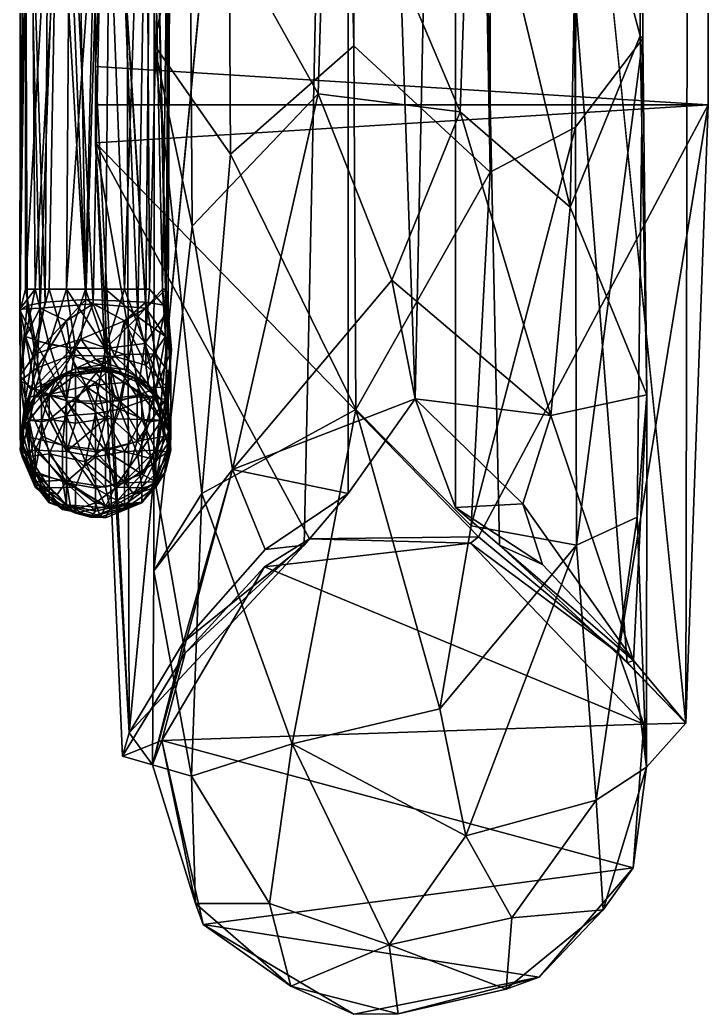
# Model space of a CAD drawing. Extents: x -4.9 to 17.7, y -1.2 to 10.8.
# Drawn here: x -2.2474 to -2.2025, y -1.2081 to -1.1432 of the extents above; entities that cross this region are included whole.
import ezdxf

# ---------------------------------------------------------------- set-up
doc = ezdxf.new("R2010")
doc.units = 0
doc.layers.add('ATK_Panel', color=7, linetype='Continuous')

# ---------------------------------------------------------------- blocks, each defined once
blk = doc.blocks.new('ATK_Braket')
for points in [[(-0.05877, -0.022467, 0.054195), (0.896201, -0.022467, 0.054195), (-0.05877, 0.017533, 0.054195)], [(-0.05877, 0.017533, 0.054195), (0.896201, -0.022467, 0.054195), (0.898701, 0.017533, 0.054195)], [(-0.02627, 0.017533, 0.047185), (-0.05877, 0.017533, 0.054195), (0.898701, 0.017533, 0.054195)], [(-0.02627, 0.017533, 0.047185), (0.898701, 0.017533, 0.054195), (0.13123, 0.017533, 0.014195)], [(0.79123, 0.001033, 0.014195), (0.13123, 0.017533, 0.014195), (0.939071, 0.01608, 0.014195)], [(0.13123, 0.017533, 0.014195), (0.898701, 0.017533, 0.054195), (0.939071, 0.01608, 0.014195)], [(0.898701, -0.022467, 0.204195), (0.898701, 0.017533, 0.054195), (0.896201, -0.022467, 0.054195)], [(0.934501, 0.011685, 0.054195), (0.939071, 0.01608, 0.054195), (0.898701, 0.017533, 0.054195)], [(0.934501, 0.011685, 0.054195), (0.898701, 0.017533, 0.054195), (0.92692, 0.002533, 0.054195)], [(0.92692, 0.002533, 0.054195), (0.898701, 0.017533, 0.054195), (0.901201, -0.022467, 0.054195)], [(0.898701, 0.017533, 0.204195), (0.898701, 0.017533, 0.054195), (0.898701, -0.022467, 0.204195)], [(0.898701, 0.017533, 0.054195), (0.898701, 0.017533, 0.204195), (0.901201, -0.022467, 0.054195)], [(0.901201, -0.022467, 0.054195), (0.898701, 0.017533, 0.204195), (0.898701, -0.022467, 0.204195)], [(0.939071, 0.01608, 0.014195), (0.898701, 0.017533, 0.054195), (0.939071, 0.01608, 0.054195)], [(0.939071, 0.01608, 0.014195), (0.935134, 0.012257, 0.014195), (0.79123, 0.001033, 0.014195)], [(0.93914, 0.01334, 1.45877), (0.939071, 0.01608, 0.054195), (0.934501, 0.011685, 0.054195)], [(0.934995, 0.012659, -0.077477), (0.935134, 0.012257, 0.014195), (0.939071, 0.01608, 0.014195)], [(0.934995, 0.012659, -0.077477), (0.939071, 0.01608, 0.014195), (0.941948, 0.013511, -0.090435)], [(0.93914, 0.01334, 1.45877), (0.941948, 0.013511, -0.090435), (0.939071, 0.01608, 0.054195)], [(0.941948, 0.013511, -0.090435), (0.939071, 0.01608, 0.014195), (0.939071, 0.01608, 0.054195)], [(0.3722, 0.013199, -0.700083), (0.894205, 0.013101, -0.179791), (0.894384, 0.013262, -0.19371)], [(0.3722, 0.013199, -0.700083), (0.894384, 0.013262, -0.19371), (0.390321, 0.013059, -0.698361)], [(0.3722, 0.013199, -0.700083), (0.879061, 0.009052, -0.187973), (0.894205, 0.013101, -0.179791)], [(0.390321, 0.013059, -0.698361), (0.894384, 0.013262, -0.19371), (0.398676, 0.009856, -0.699182)], [(0.398676, 0.009856, -0.699182), (0.894384, 0.013262, -0.19371), (0.900176, 0.008867, -0.199142)], [(0.879061, 0.009052, -0.187973), (0.905394, 0.008519, -0.151093), (0.894205, 0.013101, -0.179791)], [(0.894205, 0.013101, -0.179791), (0.917654, 0.013524, -0.145762), (0.894384, 0.013262, -0.19371)], [(0.905394, 0.008519, -0.151093), (0.917654, 0.013524, -0.145762), (0.894205, 0.013101, -0.179791)], [(0.917654, 0.013524, -0.145762), (0.925629, 0.012903, -0.150989), (0.894384, 0.013262, -0.19371)], [(0.900176, 0.008867, -0.199142), (0.894384, 0.013262, -0.19371), (0.927458, 0.008941, -0.160195)], [(0.927458, 0.008941, -0.160195), (0.894384, 0.013262, -0.19371), (0.925629, 0.012903, -0.150989)], [(0.905394, 0.008519, -0.151093), (0.918998, 0.007258, -0.119232), (0.917654, 0.013524, -0.145762)], [(0.918998, 0.007258, -0.119232), (0.934995, 0.012659, -0.077477), (0.917654, 0.013524, -0.145762)], [(0.934995, 0.012659, -0.077477), (0.941948, 0.013511, -0.090435), (0.917654, 0.013524, -0.145762)], [(0.917654, 0.013524, -0.145762), (0.941948, 0.013511, -0.090435), (0.925629, 0.012903, -0.150989)], [(0.925629, 0.012903, -0.150989), (0.941948, 0.013511, -0.090435), (0.944108, 0.010222, -0.116181)], [(0.93914, 0.01334, 1.45877), (0.934501, 0.011685, 0.054195), (0.927325, 0.002015, 1.45877)], [(0.92888, -0.011431, 1.45877), (0.93914, 0.01334, 1.45877), (0.927325, 0.002015, 1.45877)], [(0.940208, -0.018133, 1.45877), (0.93914, 0.01334, 1.45877), (0.92888, -0.011431, 1.45877)], [(0.948531, 0.012647, 1.45877), (0.941948, 0.013511, -0.090435), (0.93914, 0.01334, 1.45877)], [(0.940208, -0.018133, 1.45877), (0.948531, 0.012647, 1.45877), (0.93914, 0.01334, 1.45877)], [(0.941948, 0.013511, -0.090435), (0.951277, 0.010687, -0.070034), (0.944108, 0.010222, -0.116181)], [(0.948531, 0.012647, 1.45877), (0.951277, 0.010687, -0.070034), (0.941948, 0.013511, -0.090435)], [(0.924751, 0.005425, -0.090732), (0.934995, 0.012659, -0.077477), (0.918998, 0.007258, -0.119232)], [(0.924751, 0.005425, -0.090732), (0.928722, 0.006715, -0.058387), (0.934995, 0.012659, -0.077477)], [(0.925629, 0.012903, -0.150989), (0.944108, 0.010222, -0.116181), (0.927458, 0.008941, -0.160195)], [(0.928722, 0.006715, -0.058387), (0.927465, 0.003916, 0.014195), (0.934995, 0.012659, -0.077477)], [(0.934995, 0.012659, -0.077477), (0.927465, 0.003916, 0.014195), (0.935134, 0.012257, 0.014195)], [(0.952229, -0.015445, 1.45877), (0.948531, 0.012647, 1.45877), (0.940208, -0.018133, 1.45877)], [(0.955661, 0.006497, 1.45877), (0.951277, 0.010687, -0.070034), (0.948531, 0.012647, 1.45877)], [(0.952229, -0.015445, 1.45877), (0.955661, 0.006497, 1.45877), (0.948531, 0.012647, 1.45877)], [(0.79123, 0.001033, 0.014195), (0.935134, 0.012257, 0.014195), (0.927465, 0.003916, 0.014195)], [(0.927325, 0.002015, 1.45877), (0.934501, 0.011685, 0.054195), (0.92692, 0.002533, 0.054195)], [(0.944108, 0.010222, -0.116181), (0.951277, 0.010687, -0.070034), (0.951788, 0.004721, -0.105313)], [(0.951277, 0.010687, -0.070034), (0.956452, 0.004354, -0.070128), (0.951788, 0.004721, -0.105313)], [(0.955661, 0.006497, 1.45877), (0.956452, 0.004354, -0.070128), (0.951277, 0.010687, -0.070034)], [(0.398676, 0.009856, -0.699182), (0.900176, 0.008867, -0.199142), (0.401502, 0.003793, -0.702416)], [(0.927458, 0.008941, -0.160195), (0.944108, 0.010222, -0.116181), (0.946431, 0.001717, -0.127702)], [(0.944108, 0.010222, -0.116181), (0.951788, 0.004721, -0.105313), (0.946431, 0.001717, -0.127702)], [(0.401502, 0.003793, -0.702416), (0.900176, 0.008867, -0.199142), (0.903102, 0.003302, -0.201054)], [(0.878519, 0.002065, -0.182038), (0.905394, 0.008519, -0.151093), (0.879061, 0.009052, -0.187973)], [(0.878519, 0.002065, -0.182038), (0.899159, 0.00134, -0.154151), (0.905394, 0.008519, -0.151093)], [(0.899159, 0.00134, -0.154151), (0.918998, 0.007258, -0.119232), (0.905394, 0.008519, -0.151093)], [(0.926206, 0.00206, -0.170998), (0.900176, 0.008867, -0.199142), (0.927458, 0.008941, -0.160195)], [(0.903102, 0.003302, -0.201054), (0.900176, 0.008867, -0.199142), (0.926206, 0.00206, -0.170998)], [(0.938151, 0.000016, -0.149511), (0.926206, 0.00206, -0.170998), (0.927458, 0.008941, -0.160195)], [(0.927458, 0.008941, -0.160195), (0.946431, 0.001717, -0.127702), (0.938151, 0.000016, -0.149511)], [(0.910154, -0.003122, -0.132551), (0.918998, 0.007258, -0.119232), (0.899159, 0.00134, -0.154151)], [(0.91791, -0.001592, -0.112485), (0.918998, 0.007258, -0.119232), (0.910154, -0.003122, -0.132551)], [(0.91791, -0.001592, -0.112485), (0.924751, 0.005425, -0.090732), (0.918998, 0.007258, -0.119232)], [(0.925007, 0.001033, -0.072066), (0.928722, 0.006715, -0.058387), (0.924751, 0.005425, -0.090732)], [(0.925007, 0.001033, -0.072066), (0.927465, 0.003916, 0.014195), (0.928722, 0.006715, -0.058387)], [(0.958077, -0.005597, 1.45877), (0.955661, 0.006497, 1.45877), (0.952229, -0.015445, 1.45877)], [(0.958077, -0.005597, 1.45877), (0.958064, -0.002702, -0.070106), (0.955661, 0.006497, 1.45877)], [(0.955661, 0.006497, 1.45877), (0.958064, -0.002702, -0.070106), (0.956452, 0.004354, -0.070128)], [(0.925007, 0.001033, -0.072066), (0.924751, 0.005425, -0.090732), (0.91791, -0.001592, -0.112485)], [(0.951788, 0.004721, -0.105313), (0.953549, -0.003288, -0.104943), (0.946431, 0.001717, -0.127702)], [(0.951788, 0.004721, -0.105313), (0.956452, 0.004354, -0.070128), (0.953549, -0.003288, -0.104943)], [(0.927465, 0.003916, 0.014195), (0.925007, 0.001033, -0.072066), (0.79123, 0.001033, 0.014195)], [(0.956452, 0.004354, -0.070128), (0.958064, -0.002702, -0.070106), (0.953549, -0.003288, -0.104943)], [(0.401502, 0.003793, -0.702416), (0.903102, 0.003302, -0.201054), (0.410985, -0.005597, -0.694869)], [(0.410985, -0.005597, -0.694869), (0.903102, 0.003302, -0.201054), (0.894869, -0.005597, -0.210985)], [(0.903102, 0.003302, -0.201054), (0.918592, -0.005464, -0.182547), (0.894869, -0.005597, -0.210985)], [(0.918592, -0.005464, -0.182547), (0.903102, 0.003302, -0.201054), (0.926206, 0.00206, -0.170998)], [(0.899159, 0.00134, -0.154151), (0.878519, 0.002065, -0.182038), (0.878663, -0.007347, -0.182482)], [(0.92692, 0.002533, 0.054195), (0.901201, -0.022467, 0.054195), (0.92705, -0.008492, 0.054195)], [(0.918592, -0.005464, -0.182547), (0.926206, 0.00206, -0.170998), (0.938151, 0.000016, -0.149511)], [(0.927325, 0.002015, 1.45877), (0.92692, 0.002533, 0.054195), (0.92705, -0.008492, 0.054195)], [(0.92705, -0.008492, 0.054195), (0.92888, -0.011431, 1.45877), (0.927325, 0.002015, 1.45877)], [(0.897983, -0.007926, -0.157367), (0.899159, 0.00134, -0.154151), (0.878663, -0.007347, -0.182482)], [(0.897983, -0.007926, -0.157367), (0.910154, -0.003122, -0.132551), (0.899159, 0.00134, -0.154151)], [(0.938151, 0.000016, -0.149511), (0.946431, 0.001717, -0.127702), (0.940436, -0.009629, -0.1401)], [(0.946431, 0.001717, -0.127702), (0.953549, -0.003288, -0.104943), (0.940436, -0.009629, -0.1401)], [(0.79123, 0.001033, 0.014195), (0.91791, -0.001592, -0.112485), (0.79123, -0.005967, 0.014195)], [(0.925007, 0.001033, -0.072066), (0.91791, -0.001592, -0.112485), (0.79123, 0.001033, 0.014195)], [(0.940436, -0.009629, -0.1401), (0.918592, -0.005464, -0.182547), (0.938151, 0.000016, -0.149511)], [(0.91791, -0.001592, -0.112485), (0.924096, -0.005967, -0.08117), (0.79123, -0.005967, 0.014195)], [(0.91791, -0.001592, -0.112485), (0.910154, -0.003122, -0.132551), (0.922529, -0.01351, -0.111688)], [(0.922529, -0.01351, -0.111688), (0.924096, -0.005967, -0.08117), (0.91791, -0.001592, -0.112485)], [(0.897983, -0.007926, -0.157367), (0.922529, -0.01351, -0.111688), (0.910154, -0.003122, -0.132551)], [(0.958064, -0.002702, -0.070106), (0.95626, -0.00972, -0.070282), (0.953549, -0.003288, -0.104943)], [(0.958064, -0.002702, -0.070106), (0.958077, -0.005597, 1.45877), (0.95626, -0.00972, -0.070282)], [(0.953549, -0.003288, -0.104943), (0.950847, -0.011105, -0.105817), (0.940436, -0.009629, -0.1401)], [(0.953549, -0.003288, -0.104943), (0.95626, -0.00972, -0.070282), (0.950847, -0.011105, -0.105817)], [(0.410985, -0.005597, -0.694869), (0.894869, -0.005597, -0.210985), (0.401189, -0.016513, -0.693316)], [(0.401189, -0.016513, -0.693316), (0.894869, -0.005597, -0.210985), (0.90194, -0.013641, -0.196937)], [(0.894869, -0.005597, -0.210985), (0.918592, -0.005464, -0.182547), (0.90194, -0.013641, -0.196937)], [(0.924094, -0.015515, -0.162176), (0.90194, -0.013641, -0.196937), (0.918592, -0.005464, -0.182547)], [(0.924094, -0.015515, -0.162176), (0.918592, -0.005464, -0.182547), (0.940436, -0.009629, -0.1401)], [(0.95626, -0.00972, -0.070282), (0.958077, -0.005597, 1.45877), (0.952229, -0.015445, 1.45877)], [(0.79123, -0.005967, 0.014195), (0.939706, -0.020265, 0.014195), (0.13123, -0.022467, 0.014195)], [(0.924096, -0.005967, -0.08117), (0.927465, -0.008849, 0.014195), (0.79123, -0.005967, 0.014195)], [(0.79123, -0.005967, 0.014195), (0.927465, -0.008849, 0.014195), (0.939706, -0.020265, 0.014195)], [(0.922529, -0.01351, -0.111688), (0.927744, -0.011395, -0.070379), (0.924096, -0.005967, -0.08117)], [(0.927744, -0.011395, -0.070379), (0.927465, -0.008849, 0.014195), (0.924096, -0.005967, -0.08117)], [(0.878663, -0.007347, -0.182482), (0.883006, -0.016298, -0.188046), (0.897983, -0.007926, -0.157367)], [(0.897983, -0.007926, -0.157367), (0.883006, -0.016298, -0.188046), (0.906635, -0.016146, -0.156067)], [(0.906635, -0.016146, -0.156067), (0.922529, -0.01351, -0.111688), (0.897983, -0.007926, -0.157367)], [(0.92705, -0.008492, 0.054195), (0.901201, -0.022467, 0.054195), (0.934501, -0.016618, 0.054195)], [(0.934501, -0.016618, 0.054195), (0.92888, -0.011431, 1.45877), (0.92705, -0.008492, 0.054195)], [(0.933795, -0.016721, -0.067399), (0.939706, -0.020265, 0.014195), (0.927465, -0.008849, 0.014195)], [(0.933795, -0.016721, -0.067399), (0.927465, -0.008849, 0.014195), (0.927744, -0.011395, -0.070379)], [(0.940436, -0.009629, -0.1401), (0.94255, -0.016202, -0.11629), (0.924094, -0.015515, -0.162176)], [(0.940436, -0.009629, -0.1401), (0.950847, -0.011105, -0.105817), (0.94255, -0.016202, -0.11629)], [(0.95626, -0.00972, -0.070282), (0.950849, -0.015947, -0.070197), (0.950847, -0.011105, -0.105817)], [(0.95626, -0.00972, -0.070282), (0.952229, -0.015445, 1.45877), (0.950849, -0.015947, -0.070197)], [(0.922529, -0.01351, -0.111688), (0.933795, -0.016721, -0.067399), (0.927744, -0.011395, -0.070379)], [(0.934501, -0.016618, 0.054195), (0.940208, -0.018133, 1.45877), (0.92888, -0.011431, 1.45877)], [(0.950847, -0.011105, -0.105817), (0.950849, -0.015947, -0.070197), (0.94255, -0.016202, -0.11629)], [(0.906635, -0.016146, -0.156067), (0.929138, -0.018651, -0.128953), (0.922529, -0.01351, -0.111688)], [(0.929138, -0.018651, -0.128953), (0.941805, -0.018749, -0.072302), (0.922529, -0.01351, -0.111688)], [(0.941805, -0.018749, -0.072302), (0.933795, -0.016721, -0.067399), (0.922529, -0.01351, -0.111688)], [(0.401189, -0.016513, -0.693316), (0.90194, -0.013641, -0.196937), (0.894786, -0.018644, -0.190585)], [(0.894786, -0.018644, -0.190585), (0.90194, -0.013641, -0.196937), (0.924094, -0.015515, -0.162176)], [(0.894786, -0.018644, -0.190585), (0.924094, -0.015515, -0.162176), (0.929138, -0.018651, -0.128953)], [(0.924094, -0.015515, -0.162176), (0.94255, -0.016202, -0.11629), (0.929138, -0.018651, -0.128953)], [(0.950849, -0.015947, -0.070197), (0.952229, -0.015445, 1.45877), (0.940208, -0.018133, 1.45877)], [(0.894786, -0.018644, -0.190585), (0.906635, -0.016146, -0.156067), (0.883006, -0.016298, -0.188046)], [(0.906635, -0.016146, -0.156067), (0.894786, -0.018644, -0.190585), (0.929138, -0.018651, -0.128953)], [(0.94255, -0.016202, -0.11629), (0.941805, -0.018749, -0.072302), (0.929138, -0.018651, -0.128953)], [(0.950849, -0.015947, -0.070197), (0.940208, -0.018133, 1.45877), (0.941805, -0.018749, -0.072302)], [(0.950849, -0.015947, -0.070197), (0.941805, -0.018749, -0.072302), (0.94255, -0.016202, -0.11629)], [(0.401189, -0.016513, -0.693316), (0.894786, -0.018644, -0.190585), (0.38164, -0.018686, -0.701506)], [(0.387282, -0.01758, -0.686504), (0.894786, -0.018644, -0.190585), (0.883006, -0.016298, -0.188046)], [(0.934501, -0.016618, 0.054195), (0.901201, -0.022467, 0.054195), (0.94123, -0.0207, 0.054195)], [(0.941805, -0.018749, -0.072302), (0.939706, -0.020265, 0.014195), (0.933795, -0.016721, -0.067399)], [(0.94123, -0.0207, 0.054195), (0.940208, -0.018133, 1.45877), (0.934501, -0.016618, 0.054195)], [(0.910754, -0.018086, 0.551351), (0.913833, -0.017887, 0.550687), (0.91471, -0.017509, 0.548635)], [(0.910754, -0.018086, 0.551351), (0.91471, -0.017509, 0.548635), (0.910754, -0.017844, 0.547622)], [(0.910754, -0.017844, 0.547622), (0.91471, -0.017509, 0.548635), (0.913829, -0.017887, 0.546617)], [(0.91471, -0.017509, 0.548635), (0.917141, -0.017782, 0.544841), (0.913829, -0.017887, 0.546617)], [(0.917263, -0.018534, 0.550469), (0.91471, -0.017509, 0.548635), (0.913833, -0.017887, 0.550687)], [(0.920373, -0.018012, 0.546526), (0.917141, -0.017782, 0.544841), (0.91471, -0.017509, 0.548635)], [(0.917263, -0.018534, 0.550469), (0.920373, -0.018012, 0.546526), (0.91471, -0.017509, 0.548635)], [(0.38164, -0.018686, -0.701506), (0.894786, -0.018644, -0.190585), (0.387282, -0.01758, -0.686504)], [(0.910754, -0.018086, 0.551351), (0.869544, -0.017573, 0.54984), (0.868786, -0.018992, 0.553136)], [(0.910754, -0.018086, 0.551351), (0.868786, -0.018992, 0.553136), (0.912557, -0.019708, 0.553089)], [(0.911803, -0.017866, 1.252322), (0.870754, -0.018793, 1.250979), (0.869377, -0.017552, 1.253729)], [(0.911803, -0.017866, 1.252322), (0.869377, -0.017552, 1.253729), (0.912132, -0.017719, 1.255286)], [(0.912132, -0.017719, 1.255286), (0.869377, -0.017552, 1.253729), (0.869706, -0.017887, 1.25623)], [(0.910754, -0.017844, 0.547622), (0.870754, -0.018793, 0.545979), (0.869544, -0.017573, 0.54984)], [(0.910754, -0.017844, 0.547622), (0.869544, -0.017573, 0.54984), (0.910754, -0.018086, 0.551351)], [(0.912132, -0.017719, 1.255286), (0.869706, -0.017887, 1.25623), (0.910754, -0.018931, 1.257731)], [(0.910754, -0.018931, 1.257731), (0.869706, -0.017887, 1.25623), (0.869918, -0.01919, 1.258039)], [(0.911981, -0.01919, 0.545189), (0.870754, -0.018793, 0.545979), (0.910754, -0.017844, 0.547622)], [(0.911591, -0.01919, 1.250351), (0.870754, -0.018793, 1.250979), (0.911803, -0.017866, 1.252322)], [(0.910754, -0.018931, 1.257731), (0.914293, -0.01925, 1.257403), (0.912132, -0.017719, 1.255286)], [(0.910754, -0.017844, 0.547622), (0.913829, -0.017887, 0.546617), (0.911981, -0.01919, 0.545189)], [(0.910754, -0.018086, 0.551351), (0.912557, -0.019708, 0.553089), (0.913833, -0.017887, 0.550687)], [(0.914968, -0.018534, 1.249687), (0.911591, -0.01919, 1.250351), (0.911803, -0.017866, 1.252322)], [(0.916399, -0.017552, 1.251552), (0.914968, -0.018534, 1.249687), (0.911803, -0.017866, 1.252322)], [(0.912132, -0.017719, 1.255286), (0.916399, -0.017552, 1.251552), (0.911803, -0.017866, 1.252322)], [(0.913829, -0.017887, 0.546617), (0.915699, -0.01919, 0.542956), (0.911981, -0.01919, 0.545189)], [(0.917935, -0.017887, 1.253553), (0.916399, -0.017552, 1.251552), (0.912132, -0.017719, 1.255286)], [(0.914293, -0.01925, 1.257403), (0.917935, -0.017887, 1.253553), (0.912132, -0.017719, 1.255286)], [(0.912557, -0.019708, 0.553089), (0.917263, -0.018534, 0.550469), (0.913833, -0.017887, 0.550687)], [(0.917141, -0.017782, 0.544841), (0.915699, -0.01919, 0.542956), (0.913829, -0.017887, 0.546617)], [(0.917783, -0.019751, 1.256369), (0.917935, -0.017887, 1.253553), (0.914293, -0.01925, 1.257403)], [(0.916399, -0.017552, 1.251552), (0.918468, -0.017762, 1.247347), (0.914968, -0.018534, 1.249687)], [(0.918468, -0.017762, 1.247347), (0.916874, -0.019091, 1.245455), (0.914968, -0.018534, 1.249687)], [(0.917141, -0.017782, 0.544841), (0.91716, -0.018992, 0.540099), (0.915699, -0.01919, 0.542956)], [(0.920507, -0.017552, 1.248235), (0.918468, -0.017762, 1.247347), (0.916399, -0.017552, 1.251552)], [(0.917935, -0.017887, 1.253553), (0.920507, -0.017552, 1.248235), (0.916399, -0.017552, 1.251552)], [(0.919806, -0.017677, 1.244195), (0.916874, -0.019091, 1.245455), (0.918468, -0.017762, 1.247347)], [(0.919806, -0.017677, 1.244195), (0.917758, -0.018534, 1.209033), (0.916874, -0.019091, 1.245455)], [(0.920507, -0.017552, 0.543235), (0.919485, -0.017657, 0.540322), (0.917141, -0.017782, 0.544841)], [(0.920373, -0.018012, 0.546526), (0.920507, -0.017552, 0.543235), (0.917141, -0.017782, 0.544841)], [(0.919485, -0.017657, 0.540322), (0.91716, -0.018992, 0.540099), (0.917141, -0.017782, 0.544841)], [(0.919485, -0.017657, 0.540322), (0.917788, -0.018534, 0.503805), (0.91716, -0.018992, 0.540099)], [(0.920606, -0.019449, 0.549047), (0.920373, -0.018012, 0.546526), (0.917263, -0.018534, 0.550469)], [(0.919297, -0.018137, 0.502296), (0.919262, -0.019449, 0.500593), (0.917661, -0.019449, 0.501821)], [(0.919297, -0.018137, 0.502296), (0.917661, -0.019449, 0.501821), (0.917788, -0.018534, 0.503805)], [(0.919897, -0.017637, 1.2085), (0.919297, -0.018137, 1.207296), (0.917758, -0.018534, 1.209033)], [(0.919806, -0.017677, 1.244195), (0.919897, -0.017637, 1.2085), (0.917758, -0.018534, 1.209033)], [(0.919297, -0.018137, 1.207296), (0.917885, -0.018931, 1.207274), (0.917758, -0.018534, 1.209033)], [(0.920695, -0.019751, 1.254135), (0.917935, -0.017887, 1.253553), (0.917783, -0.019751, 1.256369)], [(0.920249, -0.017552, 0.503879), (0.919297, -0.018137, 0.502296), (0.917788, -0.018534, 0.503805)], [(0.919485, -0.017657, 0.540322), (0.920249, -0.017552, 0.503879), (0.917788, -0.018534, 0.503805)], [(0.919297, -0.018137, 1.207296), (0.919413, -0.018931, 1.205957), (0.917885, -0.018931, 1.207274)], [(0.922028, -0.018534, 1.250704), (0.920507, -0.017552, 1.248235), (0.917935, -0.017887, 1.253553)], [(0.920695, -0.019751, 1.254135), (0.922028, -0.018534, 1.250704), (0.917935, -0.017887, 1.253553)], [(0.919806, -0.017677, 1.244195), (0.918468, -0.017762, 1.247347), (0.920507, -0.017552, 1.248235)], [(0.919297, -0.018137, 0.502296), (0.921251, -0.018534, 0.501273), (0.919262, -0.019449, 0.500593)], [(0.921408, -0.017637, 0.503344), (0.919297, -0.018137, 0.502296), (0.920249, -0.017552, 0.503879)], [(0.921408, -0.017637, 0.503344), (0.921251, -0.018534, 0.501273), (0.919297, -0.018137, 0.502296)], [(0.919897, -0.017637, 1.2085), (0.921883, -0.018534, 1.20647), (0.919297, -0.018137, 1.207296)], [(0.921883, -0.018534, 1.20647), (0.921576, -0.019708, 1.205245), (0.919297, -0.018137, 1.207296)], [(0.919297, -0.018137, 1.207296), (0.921576, -0.019708, 1.205245), (0.919413, -0.018931, 1.205957)], [(0.919485, -0.017657, 0.540322), (0.920507, -0.017552, 0.543235), (0.922651, -0.017887, 0.539195)], [(0.919485, -0.017657, 0.540322), (0.921408, -0.017637, 0.503344), (0.920249, -0.017552, 0.503879)], [(0.922651, -0.017887, 0.539195), (0.921408, -0.017637, 0.503344), (0.919485, -0.017657, 0.540322)], [(0.919806, -0.017677, 1.244195), (0.920507, -0.017552, 1.248235), (0.922651, -0.017887, 1.244195)], [(0.922651, -0.017887, 1.244195), (0.92124, -0.017552, 1.208871), (0.919806, -0.017677, 1.244195)], [(0.919806, -0.017677, 1.244195), (0.92124, -0.017552, 1.208871), (0.919897, -0.017637, 1.2085)], [(0.919897, -0.017637, 1.2085), (0.92124, -0.017552, 1.208871), (0.921883, -0.018534, 1.20647)], [(0.923329, -0.018534, 0.542564), (0.920507, -0.017552, 0.543235), (0.920373, -0.018012, 0.546526)], [(0.922821, -0.019449, 0.546162), (0.923329, -0.018534, 0.542564), (0.920373, -0.018012, 0.546526)], [(0.922821, -0.019449, 0.546162), (0.920373, -0.018012, 0.546526), (0.920606, -0.019449, 0.549047)], [(0.922651, -0.017887, 0.539195), (0.920507, -0.017552, 0.543235), (0.923329, -0.018534, 0.542564)], [(0.922651, -0.017887, 1.244195), (0.920507, -0.017552, 1.248235), (0.923329, -0.018534, 1.247564)], [(0.923329, -0.018534, 1.247564), (0.920507, -0.017552, 1.248235), (0.922028, -0.018534, 1.250704)], [(0.92124, -0.017552, 1.208871), (0.923529, -0.018534, 1.208131), (0.921883, -0.018534, 1.20647)], [(0.922651, -0.017887, 1.244195), (0.923529, -0.018534, 1.208131), (0.92124, -0.017552, 1.208871)], [(0.922808, -0.018534, 0.502027), (0.921251, -0.018534, 0.501273), (0.921408, -0.017637, 0.503344)], [(0.922808, -0.018534, 0.502027), (0.921408, -0.017637, 0.503344), (0.923677, -0.018534, 0.503698)], [(0.922651, -0.017887, 0.539195), (0.923677, -0.018534, 0.503698), (0.921408, -0.017637, 0.503344)], [(0.922651, -0.017887, 0.539195), (0.923329, -0.018534, 0.542564), (0.924687, -0.019449, 0.539195)], [(0.924687, -0.019449, 0.539195), (0.923677, -0.018534, 0.503698), (0.922651, -0.017887, 0.539195)], [(0.922651, -0.017887, 1.244195), (0.923329, -0.018534, 1.247564), (0.924687, -0.019449, 1.244195)], [(0.924687, -0.019449, 1.244195), (0.92465, -0.019449, 1.208915), (0.922651, -0.017887, 1.244195)], [(0.922651, -0.017887, 1.244195), (0.92465, -0.019449, 1.208915), (0.923529, -0.018534, 1.208131)], [(0.941805, -0.018749, -0.072302), (0.940208, -0.018133, 1.45877), (0.94123, -0.0207, 0.054195)], [(0.911981, -0.01919, 0.545189), (0.870754, -0.02182, 0.54428), (0.870754, -0.018793, 0.545979)], [(0.911591, -0.01919, 1.250351), (0.870754, -0.02182, 1.24928), (0.870754, -0.018793, 1.250979)], [(0.914968, -0.018534, 1.249687), (0.912811, -0.02057, 1.24916), (0.911591, -0.01919, 1.250351)], [(0.918066, -0.020893, 0.551858), (0.917263, -0.018534, 0.550469), (0.912557, -0.019708, 0.553089)], [(0.915018, -0.02057, 1.247466), (0.912811, -0.02057, 1.24916), (0.914968, -0.018534, 1.249687)], [(0.916874, -0.019091, 1.245455), (0.915018, -0.02057, 1.247466), (0.914968, -0.018534, 1.249687)], [(0.917788, -0.018534, 0.503805), (0.917661, -0.019449, 0.501821), (0.916498, -0.019967, 0.503635)], [(0.91716, -0.018992, 0.540099), (0.917788, -0.018534, 0.503805), (0.916498, -0.019967, 0.503635)], [(0.916498, -0.019967, 1.208635), (0.917758, -0.018534, 1.209033), (0.917885, -0.018931, 1.207274)], [(0.916874, -0.019091, 1.245455), (0.917758, -0.018534, 1.209033), (0.916498, -0.019967, 1.208635)], [(0.918066, -0.020893, 0.551858), (0.920606, -0.019449, 0.549047), (0.917263, -0.018534, 0.550469)], [(0.921251, -0.018534, 0.501273), (0.921347, -0.02057, 0.499693), (0.919262, -0.019449, 0.500593)], [(0.923381, -0.02057, 1.251485), (0.922028, -0.018534, 1.250704), (0.920695, -0.019751, 1.254135)], [(0.922808, -0.018534, 0.502027), (0.92416, -0.019967, 0.501582), (0.921251, -0.018534, 0.501273)], [(0.921251, -0.018534, 0.501273), (0.92416, -0.019967, 0.501582), (0.923294, -0.02057, 0.500421)], [(0.921251, -0.018534, 0.501273), (0.923294, -0.02057, 0.500421), (0.921347, -0.02057, 0.499693)], [(0.921883, -0.018534, 1.20647), (0.923707, -0.019449, 1.206638), (0.921576, -0.019708, 1.205245)], [(0.921883, -0.018534, 1.20647), (0.923529, -0.018534, 1.208131), (0.923707, -0.019449, 1.206638)], [(0.923381, -0.02057, 1.251485), (0.923329, -0.018534, 1.247564), (0.922028, -0.018534, 1.250704)], [(0.923677, -0.018534, 0.503698), (0.92416, -0.019967, 0.501582), (0.922808, -0.018534, 0.502027)], [(0.92504, -0.021518, 0.543023), (0.923329, -0.018534, 0.542564), (0.922821, -0.019449, 0.546162)], [(0.924687, -0.019449, 0.539195), (0.923329, -0.018534, 0.542564), (0.92504, -0.021518, 0.543023)], [(0.924687, -0.019449, 1.244195), (0.923329, -0.018534, 1.247564), (0.924837, -0.02057, 1.247969)], [(0.924837, -0.02057, 1.247969), (0.923329, -0.018534, 1.247564), (0.923381, -0.02057, 1.251485)], [(0.923529, -0.018534, 1.208131), (0.92465, -0.019449, 1.208915), (0.923707, -0.019449, 1.206638)], [(0.923677, -0.018534, 0.503698), (0.925094, -0.02057, 0.502999), (0.92416, -0.019967, 0.501582)], [(0.924687, -0.019449, 0.539195), (0.925094, -0.02057, 0.502999), (0.923677, -0.018534, 0.503698)], [(0.94123, -0.0207, 0.054195), (0.939706, -0.020265, 0.014195), (0.941805, -0.018749, -0.072302)], [(0.912557, -0.019708, 0.553089), (0.868786, -0.018992, 0.553136), (0.869458, -0.021432, 0.554296)], [(0.910754, -0.018931, 1.257731), (0.869918, -0.01919, 1.258039), (0.910754, -0.02057, 1.258775)], [(0.910754, -0.02057, 1.258775), (0.869918, -0.01919, 1.258039), (0.870107, -0.022143, 1.259238)], [(0.911703, -0.022629, 0.544049), (0.870754, -0.02182, 0.54428), (0.911981, -0.01919, 0.545189)], [(0.911429, -0.023103, 1.249275), (0.870754, -0.02182, 1.24928), (0.911591, -0.01919, 1.250351)], [(0.910754, -0.02057, 1.258775), (0.914293, -0.01925, 1.257403), (0.910754, -0.018931, 1.257731)], [(0.910754, -0.02057, 1.258775), (0.914615, -0.02182, 1.258602), (0.914293, -0.01925, 1.257403)], [(0.911591, -0.01919, 1.250351), (0.912811, -0.02057, 1.24916), (0.911429, -0.023103, 1.249275)], [(0.911981, -0.01919, 0.545189), (0.912811, -0.02057, 0.54416), (0.911703, -0.022629, 0.544049)], [(0.915699, -0.01919, 0.542956), (0.912811, -0.02057, 0.54416), (0.911981, -0.01919, 0.545189)], [(0.915699, -0.01919, 0.542956), (0.915134, -0.021195, 0.541892), (0.912811, -0.02057, 0.54416)], [(0.914615, -0.02182, 1.258602), (0.917783, -0.019751, 1.256369), (0.914293, -0.01925, 1.257403)], [(0.916874, -0.019091, 1.245455), (0.91599, -0.02057, 1.245598), (0.915018, -0.02057, 1.247466)], [(0.915712, -0.022143, 0.539842), (0.915134, -0.021195, 0.541892), (0.91716, -0.018992, 0.540099)], [(0.91716, -0.018992, 0.540099), (0.915134, -0.021195, 0.541892), (0.915699, -0.01919, 0.542956)], [(0.91716, -0.018992, 0.540099), (0.916498, -0.019967, 0.503635), (0.915712, -0.022143, 0.539842)], [(0.915839, -0.02182, 1.244195), (0.91599, -0.02057, 1.245598), (0.916874, -0.019091, 1.245455)], [(0.916874, -0.019091, 1.245455), (0.916498, -0.019967, 1.208635), (0.915839, -0.02182, 1.244195)], [(0.917661, -0.019449, 0.501821), (0.917839, -0.021173, 0.500396), (0.916106, -0.021658, 0.502955)], [(0.917661, -0.019449, 0.501821), (0.916106, -0.021658, 0.502955), (0.916498, -0.019967, 0.503635)], [(0.917885, -0.018931, 1.207274), (0.916839, -0.02057, 1.206972), (0.916498, -0.019967, 1.208635)], [(0.917885, -0.018931, 1.207274), (0.918574, -0.020871, 1.205138), (0.916839, -0.02057, 1.206972)], [(0.919262, -0.019449, 0.500593), (0.917839, -0.021173, 0.500396), (0.917661, -0.019449, 0.501821)], [(0.919262, -0.019449, 0.500593), (0.919181, -0.02182, 0.499573), (0.917839, -0.021173, 0.500396)], [(0.919413, -0.018931, 1.205957), (0.918574, -0.020871, 1.205138), (0.917885, -0.018931, 1.207274)], [(0.921301, -0.02182, 0.549741), (0.920606, -0.019449, 0.549047), (0.918066, -0.020893, 0.551858)], [(0.919413, -0.018931, 1.205957), (0.921576, -0.019708, 1.205245), (0.918574, -0.020871, 1.205138)], [(0.919262, -0.019449, 0.500593), (0.921347, -0.02057, 0.499693), (0.919181, -0.02182, 0.499573)], [(0.921301, -0.02182, 0.549741), (0.922821, -0.019449, 0.546162), (0.920606, -0.019449, 0.549047)], [(0.923671, -0.02182, 0.546652), (0.922821, -0.019449, 0.546162), (0.921301, -0.02182, 0.549741)], [(0.923707, -0.019449, 1.206638), (0.923669, -0.021173, 1.205396), (0.921576, -0.019708, 1.205245)], [(0.923671, -0.02182, 0.546652), (0.92504, -0.021518, 0.543023), (0.922821, -0.019449, 0.546162)], [(0.923707, -0.019449, 1.206638), (0.924933, -0.02182, 1.20677), (0.923669, -0.021173, 1.205396)], [(0.92465, -0.019449, 1.208915), (0.924933, -0.02182, 1.20677), (0.923707, -0.019449, 1.206638)], [(0.92465, -0.019449, 1.208915), (0.925627, -0.022143, 1.208548), (0.924933, -0.02182, 1.20677)], [(0.924687, -0.019449, 1.244195), (0.925627, -0.022143, 1.208548), (0.92465, -0.019449, 1.208915)], [(0.924687, -0.019449, 0.539195), (0.92504, -0.021518, 0.543023), (0.925669, -0.02182, 0.539195)], [(0.925669, -0.02182, 0.539195), (0.925627, -0.022143, 0.503548), (0.924687, -0.019449, 0.539195)], [(0.924687, -0.019449, 0.539195), (0.925627, -0.022143, 0.503548), (0.925094, -0.02057, 0.502999)], [(0.924687, -0.019449, 1.244195), (0.924837, -0.02057, 1.247969), (0.925627, -0.02279, 1.244195)], [(0.925627, -0.02279, 1.244195), (0.925627, -0.022143, 1.208548), (0.924687, -0.019449, 1.244195)], [(0.912557, -0.019708, 0.553089), (0.869458, -0.021432, 0.554296), (0.910754, -0.02182, 0.55411)], [(0.910754, -0.02182, 0.55411), (0.914615, -0.02182, 0.553602), (0.912557, -0.019708, 0.553089)], [(0.914615, -0.02182, 0.553602), (0.918066, -0.020893, 0.551858), (0.912557, -0.019708, 0.553089)], [(0.918254, -0.022467, 1.257185), (0.917783, -0.019751, 1.256369), (0.914615, -0.02182, 1.258602)], [(0.915712, -0.022143, 0.539842), (0.916498, -0.019967, 0.503635), (0.916106, -0.021658, 0.502955)], [(0.915839, -0.02182, 1.244195), (0.916498, -0.019967, 1.208635), (0.915882, -0.022143, 1.208548)], [(0.916839, -0.02057, 1.206972), (0.915882, -0.022143, 1.208548), (0.916498, -0.019967, 1.208635)], [(0.918254, -0.022467, 1.257185), (0.920695, -0.019751, 1.254135), (0.917783, -0.019751, 1.256369)], [(0.921361, -0.022467, 1.254802), (0.920695, -0.019751, 1.254135), (0.918254, -0.022467, 1.257185)], [(0.921576, -0.019708, 1.205245), (0.921067, -0.02182, 1.204321), (0.918574, -0.020871, 1.205138)], [(0.921361, -0.022467, 1.254802), (0.923381, -0.02057, 1.251485), (0.920695, -0.019751, 1.254135)], [(0.921576, -0.019708, 1.205245), (0.923669, -0.021173, 1.205396), (0.921067, -0.02182, 1.204321)], [(0.92416, -0.019967, 0.501582), (0.925094, -0.02057, 0.502999), (0.923294, -0.02057, 0.500421)], [(0.896201, -0.022467, 0.054195), (0.13123, -0.022467, 0.014195), (0.939706, -0.020265, 0.014195)], [(0.910754, -0.02057, 1.258775), (0.870107, -0.022143, 1.259238), (0.910754, -0.023114, 1.25911)], [(0.896201, -0.022467, 0.054195), (0.939706, -0.020265, 0.014195), (0.901201, -0.022467, 0.054195)], [(0.901201, -0.022467, 0.054195), (0.939706, -0.020265, 0.014195), (0.94123, -0.0207, 0.054195)], [(0.910754, -0.023114, 1.25911), (0.914615, -0.02182, 1.258602), (0.910754, -0.02057, 1.258775)], [(0.914007, -0.023415, 1.248153), (0.911429, -0.023103, 1.249275), (0.912811, -0.02057, 1.24916)], [(0.915134, -0.021195, 0.541892), (0.911703, -0.022629, 0.544049), (0.912811, -0.02057, 0.54416)], [(0.915018, -0.02057, 1.247466), (0.914007, -0.023415, 1.248153), (0.912811, -0.02057, 1.24916)], [(0.915334, -0.022467, 1.246092), (0.914007, -0.023415, 1.248153), (0.915018, -0.02057, 1.247466)], [(0.91599, -0.02057, 1.245598), (0.915334, -0.022467, 1.246092), (0.915018, -0.02057, 1.247466)], [(0.915839, -0.02182, 1.244195), (0.915334, -0.022467, 1.246092), (0.91599, -0.02057, 1.245598)], [(0.916839, -0.02057, 1.206972), (0.91708, -0.023114, 1.205979), (0.915882, -0.022143, 1.208548)], [(0.918574, -0.020871, 1.205138), (0.91708, -0.023114, 1.205979), (0.916839, -0.02057, 1.206972)], [(0.921347, -0.02057, 0.499693), (0.921703, -0.022467, 0.499405), (0.919181, -0.02182, 0.499573)], [(0.923294, -0.02057, 0.500421), (0.921703, -0.022467, 0.499405), (0.921347, -0.02057, 0.499693)], [(0.923745, -0.022467, 1.251695), (0.923381, -0.02057, 1.251485), (0.921361, -0.022467, 1.254802)], [(0.923294, -0.02057, 0.500421), (0.924687, -0.022467, 0.501177), (0.921703, -0.022467, 0.499405)], [(0.925094, -0.02057, 0.502999), (0.924687, -0.022467, 0.501177), (0.923294, -0.02057, 0.500421)], [(0.923745, -0.022467, 1.251695), (0.924837, -0.02057, 1.247969), (0.923381, -0.02057, 1.251485)], [(0.925243, -0.022467, 1.248077), (0.924837, -0.02057, 1.247969), (0.923745, -0.022467, 1.251695)], [(0.925094, -0.02057, 0.502999), (0.925627, -0.022143, 0.503548), (0.924687, -0.022467, 0.501177)], [(0.925627, -0.02279, 1.244195), (0.924837, -0.02057, 1.247969), (0.925243, -0.022467, 1.248077)], [(0.915134, -0.021195, 0.541892), (0.915065, -0.024062, 0.542051), (0.911703, -0.022629, 0.544049)], [(0.918044, -0.024364, 0.551822), (0.918066, -0.020893, 0.551858), (0.914593, -0.023761, 0.553519)], [(0.914593, -0.023761, 0.553519), (0.918066, -0.020893, 0.551858), (0.914615, -0.02182, 0.553602)], [(0.915712, -0.022143, 0.539842), (0.915065, -0.024062, 0.542051), (0.915134, -0.021195, 0.541892)], [(0.917839, -0.021173, 0.500396), (0.916822, -0.022467, 0.501177), (0.916106, -0.021658, 0.502955)], [(0.917839, -0.021173, 0.500396), (0.919181, -0.02182, 0.499573), (0.916822, -0.022467, 0.501177)], [(0.918574, -0.020871, 1.205138), (0.918857, -0.022467, 1.204615), (0.91708, -0.023114, 1.205979)], [(0.918044, -0.024364, 0.551822), (0.921301, -0.02182, 0.549741), (0.918066, -0.020893, 0.551858)], [(0.918574, -0.020871, 1.205138), (0.921067, -0.02182, 1.204321), (0.918857, -0.022467, 1.204615)], [(0.923669, -0.021173, 1.205396), (0.922015, -0.023114, 1.204532), (0.921067, -0.02182, 1.204321)], [(0.923669, -0.021173, 1.205396), (0.924933, -0.02182, 1.20677), (0.922015, -0.023114, 1.204532)], [(0.910754, -0.024364, 0.553775), (0.869458, -0.021432, 0.554296), (0.869111, -0.024062, 0.554292)], [(0.910754, -0.02182, 0.55411), (0.869458, -0.021432, 0.554296), (0.910754, -0.024364, 0.553775)], [(0.911703, -0.022629, 0.544049), (0.870754, -0.024623, 0.544814), (0.870754, -0.02182, 0.54428)], [(0.911429, -0.023103, 1.249275), (0.870754, -0.023761, 1.249366), (0.870754, -0.02182, 1.24928)], [(0.910754, -0.024364, 0.553775), (0.914615, -0.02182, 0.553602), (0.910754, -0.02182, 0.55411)], [(0.910754, -0.024364, 0.553775), (0.914593, -0.023761, 0.553519), (0.914615, -0.02182, 0.553602)], [(0.910754, -0.023114, 1.25911), (0.914528, -0.024364, 1.258278), (0.914615, -0.02182, 1.258602)], [(0.914528, -0.024364, 1.258278), (0.918254, -0.022467, 1.257185), (0.914615, -0.02182, 1.258602)], [(0.916389, -0.024773, 1.244546), (0.915334, -0.022467, 1.246092), (0.915839, -0.02182, 1.244195)], [(0.915712, -0.022143, 0.539842), (0.916106, -0.021658, 0.502955), (0.915925, -0.023761, 0.539195)], [(0.915839, -0.02182, 1.244195), (0.915882, -0.022143, 1.208548), (0.916389, -0.024773, 1.244546)], [(0.915925, -0.023761, 0.539195), (0.916106, -0.021658, 0.502955), (0.916211, -0.024364, 0.503915)], [(0.916106, -0.021658, 0.502955), (0.916331, -0.023761, 0.502363), (0.916211, -0.024364, 0.503915)], [(0.916822, -0.022467, 0.501177), (0.916331, -0.023761, 0.502363), (0.916106, -0.021658, 0.502955)], [(0.919181, -0.02182, 0.499573), (0.917839, -0.023761, 0.500396), (0.916822, -0.022467, 0.501177)], [(0.919181, -0.02182, 0.499573), (0.919504, -0.023761, 0.49953), (0.917839, -0.023761, 0.500396)], [(0.920923, -0.024623, 0.549364), (0.921301, -0.02182, 0.549741), (0.918044, -0.024364, 0.551822)], [(0.921067, -0.02182, 1.204321), (0.922015, -0.023114, 1.204532), (0.918857, -0.022467, 1.204615)], [(0.921703, -0.022467, 0.499405), (0.921347, -0.024364, 0.499693), (0.919181, -0.02182, 0.499573)], [(0.919181, -0.02182, 0.499573), (0.921347, -0.024364, 0.499693), (0.919504, -0.023761, 0.49953)], [(0.923209, -0.024623, 0.546386), (0.923671, -0.02182, 0.546652), (0.920923, -0.024623, 0.549364)], [(0.920923, -0.024623, 0.549364), (0.923671, -0.02182, 0.546652), (0.921301, -0.02182, 0.549741)], [(0.924933, -0.02182, 1.20677), (0.923669, -0.023761, 1.205396), (0.922015, -0.023114, 1.204532)], [(0.924837, -0.024364, 0.542969), (0.92504, -0.021518, 0.543023), (0.923209, -0.024623, 0.546386)], [(0.923209, -0.024623, 0.546386), (0.92504, -0.021518, 0.543023), (0.923671, -0.02182, 0.546652)], [(0.924933, -0.02182, 1.20677), (0.925381, -0.023761, 1.208279), (0.923669, -0.023761, 1.205396)], [(0.925669, -0.02182, 0.539195), (0.92504, -0.021518, 0.543023), (0.924837, -0.024364, 0.542969)], [(0.925669, -0.02182, 0.539195), (0.924837, -0.024364, 0.542969), (0.925136, -0.024623, 0.539195)], [(0.925627, -0.022143, 1.208548), (0.925381, -0.023761, 1.208279), (0.924933, -0.02182, 1.20677)], [(0.925136, -0.024623, 0.539195), (0.925238, -0.024062, 0.503139), (0.925669, -0.02182, 0.539195)], [(0.925669, -0.02182, 0.539195), (0.925238, -0.024062, 0.503139), (0.925627, -0.022143, 0.503548)], [(-0.05877, -0.022467, 0.054195), (0.13123, -0.022467, 0.014195), (0.896201, -0.022467, 0.054195)], [(0.910754, -0.023114, 1.25911), (0.870107, -0.022143, 1.259238), (0.870404, -0.024773, 1.25856)], [(0.911981, -0.026072, 0.545548), (0.870754, -0.024623, 0.544814), (0.911703, -0.022629, 0.544049)], [(0.901201, -0.022467, 0.054195), (0.898701, -0.022467, 0.204195), (0.896201, -0.022467, 0.054195)], [(0.911703, -0.022629, 0.544049), (0.912811, -0.024364, 0.54416), (0.911981, -0.026072, 0.545548)], [(0.911703, -0.022629, 0.544049), (0.915065, -0.024062, 0.542051), (0.912811, -0.024364, 0.54416)], [(0.915334, -0.022467, 1.246092), (0.916389, -0.024773, 1.244546), (0.914007, -0.023415, 1.248153)], [(0.918044, -0.024364, 1.256822), (0.918254, -0.022467, 1.257185), (0.914528, -0.024364, 1.258278)], [(0.915925, -0.023761, 0.539195), (0.915065, -0.024062, 0.542051), (0.915712, -0.022143, 0.539842)], [(0.915882, -0.022143, 1.208548), (0.916331, -0.023761, 1.207363), (0.915925, -0.023761, 1.209195)], [(0.91708, -0.023114, 1.205979), (0.916331, -0.023761, 1.207363), (0.915882, -0.022143, 1.208548)], [(0.916389, -0.024773, 1.244546), (0.915882, -0.022143, 1.208548), (0.915925, -0.023761, 1.209195)], [(0.916822, -0.022467, 0.501177), (0.917839, -0.023761, 0.500396), (0.916331, -0.023761, 0.502363)], [(0.918857, -0.022467, 1.204615), (0.919017, -0.024364, 1.205), (0.91708, -0.023114, 1.205979)], [(0.921064, -0.024364, 1.254505), (0.921361, -0.022467, 1.254802), (0.918044, -0.024364, 1.256822)], [(0.918044, -0.024364, 1.256822), (0.921361, -0.022467, 1.254802), (0.918254, -0.022467, 1.257185)], [(0.918857, -0.022467, 1.204615), (0.922015, -0.023114, 1.204532), (0.919017, -0.024364, 1.205)], [(0.923381, -0.024364, 1.251485), (0.923745, -0.022467, 1.251695), (0.921064, -0.024364, 1.254505)], [(0.921064, -0.024364, 1.254505), (0.923745, -0.022467, 1.251695), (0.921361, -0.022467, 1.254802)], [(0.921703, -0.022467, 0.499405), (0.923294, -0.024364, 0.500421), (0.921347, -0.024364, 0.499693)], [(0.924687, -0.022467, 0.501177), (0.923294, -0.024364, 0.500421), (0.921703, -0.022467, 0.499405)], [(0.924687, -0.022467, 0.501177), (0.925238, -0.024062, 0.503139), (0.923294, -0.024364, 0.500421)], [(0.924837, -0.024364, 1.247969), (0.925243, -0.022467, 1.248077), (0.923381, -0.024364, 1.251485)], [(0.923381, -0.024364, 1.251485), (0.925243, -0.022467, 1.248077), (0.923745, -0.022467, 1.251695)], [(0.925627, -0.022143, 0.503548), (0.925238, -0.024062, 0.503139), (0.924687, -0.022467, 0.501177)], [(0.925627, -0.02279, 1.244195), (0.925243, -0.022467, 1.248077), (0.924837, -0.024364, 1.247969)], [(0.925627, -0.02279, 1.244195), (0.925381, -0.023761, 1.208279), (0.925627, -0.022143, 1.208548)], [(0.910754, -0.023114, 1.25911), (0.870404, -0.024773, 1.25856), (0.910754, -0.025485, 1.258128)], [(0.911591, -0.025743, 1.250351), (0.870754, -0.025485, 1.250262), (0.911429, -0.023103, 1.249275)], [(0.911429, -0.023103, 1.249275), (0.870754, -0.025485, 1.250262), (0.870754, -0.023761, 1.249366)], [(0.910754, -0.025485, 1.258128), (0.914528, -0.024364, 1.258278), (0.910754, -0.023114, 1.25911)], [(0.914007, -0.023415, 1.248153), (0.914968, -0.0264, 1.249687), (0.911429, -0.023103, 1.249275)], [(0.911429, -0.023103, 1.249275), (0.914968, -0.0264, 1.249687), (0.911591, -0.025743, 1.250351)], [(0.91708, -0.023114, 1.205979), (0.917617, -0.025485, 1.206928), (0.916331, -0.023761, 1.207363)], [(0.91708, -0.023114, 1.205979), (0.919017, -0.024364, 1.205), (0.917617, -0.025485, 1.206928)], [(0.922015, -0.023114, 1.204532), (0.9215, -0.025485, 1.205428), (0.919017, -0.024364, 1.205)], [(0.923669, -0.023761, 1.205396), (0.9215, -0.025485, 1.205428), (0.922015, -0.023114, 1.204532)], [(0.924687, -0.025485, 1.244195), (0.92465, -0.025485, 1.208915), (0.925627, -0.02279, 1.244195)], [(0.925627, -0.02279, 1.244195), (0.92465, -0.025485, 1.208915), (0.925381, -0.023761, 1.208279)], [(0.925627, -0.02279, 1.244195), (0.924837, -0.024364, 1.247969), (0.924687, -0.025485, 1.244195)], [(0.910754, -0.024364, 0.553775), (0.91436, -0.025485, 0.552653), (0.914593, -0.023761, 0.553519)], [(0.916389, -0.024773, 1.244546), (0.917349, -0.026624, 1.247481), (0.914007, -0.023415, 1.248153)], [(0.914007, -0.023415, 1.248153), (0.917349, -0.026624, 1.247481), (0.914968, -0.0264, 1.249687)], [(0.91436, -0.025485, 0.552653), (0.918044, -0.024364, 0.551822), (0.914593, -0.023761, 0.553519)], [(0.91716, -0.025942, 0.540099), (0.915065, -0.024062, 0.542051), (0.915925, -0.023761, 0.539195)], [(0.915925, -0.023761, 0.539195), (0.916211, -0.024364, 0.503915), (0.91716, -0.025942, 0.540099)], [(0.915925, -0.023761, 1.209195), (0.916331, -0.023761, 1.207363), (0.916498, -0.024967, 1.208635)], [(0.916389, -0.024773, 1.244546), (0.915925, -0.023761, 1.209195), (0.916498, -0.024967, 1.208635)], [(0.916331, -0.023761, 0.502363), (0.917661, -0.025485, 0.501821), (0.916211, -0.024364, 0.503915)], [(0.917839, -0.023761, 0.500396), (0.917661, -0.025485, 0.501821), (0.916331, -0.023761, 0.502363)], [(0.916331, -0.023761, 1.207363), (0.917617, -0.025485, 1.206928), (0.916498, -0.024967, 1.208635)], [(0.917839, -0.023761, 0.500396), (0.919262, -0.025485, 0.500593), (0.917661, -0.025485, 0.501821)], [(0.919504, -0.023761, 0.49953), (0.919262, -0.025485, 0.500593), (0.917839, -0.023761, 0.500396)], [(0.919504, -0.023761, 0.49953), (0.921347, -0.024364, 0.499693), (0.919262, -0.025485, 0.500593)], [(0.923669, -0.023761, 1.205396), (0.923707, -0.025485, 1.206638), (0.9215, -0.025485, 1.205428)], [(0.925381, -0.023761, 1.208279), (0.923707, -0.025485, 1.206638), (0.923669, -0.023761, 1.205396)], [(0.925381, -0.023761, 1.208279), (0.92465, -0.025485, 1.208915), (0.923707, -0.025485, 1.206638)], [(0.910754, -0.0264, 0.552213), (0.869111, -0.024062, 0.554292), (0.868277, -0.026723, 0.552255)], [(0.910754, -0.024364, 0.553775), (0.869111, -0.024062, 0.554292), (0.910754, -0.0264, 0.552213)], [(0.911981, -0.026072, 0.545548), (0.870754, -0.027089, 0.547622), (0.870754, -0.024623, 0.544814)], [(0.910754, -0.0264, 0.552213), (0.91436, -0.025485, 0.552653), (0.910754, -0.024364, 0.553775)], [(0.910754, -0.025485, 1.258128), (0.914124, -0.0264, 1.256769), (0.914528, -0.024364, 1.258278)], [(0.912811, -0.024364, 0.54416), (0.915878, -0.02627, 0.543727), (0.911981, -0.026072, 0.545548)], [(0.912811, -0.024364, 0.54416), (0.915065, -0.024062, 0.542051), (0.915878, -0.02627, 0.543727)], [(0.917522, -0.026002, 1.255917), (0.918044, -0.024364, 1.256822), (0.914124, -0.0264, 1.256769)], [(0.914124, -0.0264, 1.256769), (0.918044, -0.024364, 1.256822), (0.914528, -0.024364, 1.258278)], [(0.917263, -0.0264, 0.550469), (0.918044, -0.024364, 0.551822), (0.91436, -0.025485, 0.552653)], [(0.915065, -0.024062, 0.542051), (0.91716, -0.025942, 0.540099), (0.915878, -0.02627, 0.543727)], [(0.916211, -0.024364, 0.503915), (0.917661, -0.025485, 0.501821), (0.917788, -0.0264, 0.503805)], [(0.91716, -0.025942, 0.540099), (0.916211, -0.024364, 0.503915), (0.917788, -0.0264, 0.503805)], [(0.917263, -0.0264, 0.550469), (0.920923, -0.024623, 0.549364), (0.918044, -0.024364, 0.551822)], [(0.920373, -0.026922, 0.546526), (0.920923, -0.024623, 0.549364), (0.917263, -0.0264, 0.550469)], [(0.920325, -0.026002, 1.253766), (0.921064, -0.024364, 1.254505), (0.917522, -0.026002, 1.255917)], [(0.917522, -0.026002, 1.255917), (0.921064, -0.024364, 1.254505), (0.918044, -0.024364, 1.256822)], [(0.919017, -0.024364, 1.205), (0.919413, -0.026002, 1.205957), (0.917617, -0.025485, 1.206928)], [(0.919017, -0.024364, 1.205), (0.9215, -0.025485, 1.205428), (0.919413, -0.026002, 1.205957)], [(0.921347, -0.024364, 0.499693), (0.921251, -0.0264, 0.501273), (0.919262, -0.025485, 0.500593)], [(0.922678, -0.0264, 1.249134), (0.923381, -0.024364, 1.251485), (0.920325, -0.026002, 1.253766)], [(0.920325, -0.026002, 1.253766), (0.923381, -0.024364, 1.251485), (0.921064, -0.024364, 1.254505)], [(0.920373, -0.026922, 0.546526), (0.923329, -0.0264, 0.542564), (0.923209, -0.024623, 0.546386)], [(0.920373, -0.026922, 0.546526), (0.923209, -0.024623, 0.546386), (0.920923, -0.024623, 0.549364)], [(0.923294, -0.024364, 0.500421), (0.922808, -0.0264, 0.502027), (0.921251, -0.0264, 0.501273)], [(0.923294, -0.024364, 0.500421), (0.921251, -0.0264, 0.501273), (0.921347, -0.024364, 0.499693)], [(0.925136, -0.024623, 0.539195), (0.923329, -0.0264, 0.542564), (0.921703, -0.027257, 0.539195)], [(0.921703, -0.027257, 0.539195), (0.923677, -0.0264, 0.503698), (0.925136, -0.024623, 0.539195)], [(0.924687, -0.025485, 1.244195), (0.924837, -0.024364, 1.247969), (0.922678, -0.0264, 1.249134)], [(0.922678, -0.0264, 1.249134), (0.924837, -0.024364, 1.247969), (0.923381, -0.024364, 1.251485)], [(0.92416, -0.024967, 0.501582), (0.922808, -0.0264, 0.502027), (0.923294, -0.024364, 0.500421)], [(0.923329, -0.0264, 0.542564), (0.924837, -0.024364, 0.542969), (0.923209, -0.024623, 0.546386)], [(0.925238, -0.024062, 0.503139), (0.92416, -0.024967, 0.501582), (0.923294, -0.024364, 0.500421)], [(0.925136, -0.024623, 0.539195), (0.924837, -0.024364, 0.542969), (0.923329, -0.0264, 0.542564)], [(0.925238, -0.024062, 0.503139), (0.923677, -0.0264, 0.503698), (0.92416, -0.024967, 0.501582)], [(0.925136, -0.024623, 0.539195), (0.923677, -0.0264, 0.503698), (0.925238, -0.024062, 0.503139)], [(0.910754, -0.027047, 1.256092), (0.870404, -0.024773, 1.25856), (0.869706, -0.027047, 1.25623)], [(0.910754, -0.025485, 1.258128), (0.870404, -0.024773, 1.25856), (0.910754, -0.027047, 1.256092)], [(0.91901, -0.027172, 1.245322), (0.917349, -0.026624, 1.247481), (0.916389, -0.024773, 1.244546)], [(0.916389, -0.024773, 1.244546), (0.916498, -0.024967, 1.208635), (0.917758, -0.0264, 1.209033)], [(0.916389, -0.024773, 1.244546), (0.917758, -0.0264, 1.209033), (0.91901, -0.027172, 1.245322)], [(0.916498, -0.024967, 1.208635), (0.917617, -0.025485, 1.206928), (0.917758, -0.0264, 1.209033)], [(0.92416, -0.024967, 0.501582), (0.923677, -0.0264, 0.503698), (0.922808, -0.0264, 0.502027)], [(0.911591, -0.025743, 1.250351), (0.870754, -0.027089, 1.252622), (0.870754, -0.025485, 1.250262)], [(0.911803, -0.026922, 1.251859), (0.870754, -0.027089, 1.252622), (0.911591, -0.025743, 1.250351)], [(0.910754, -0.0264, 0.552213), (0.913833, -0.027047, 0.550687), (0.91436, -0.025485, 0.552653)], [(0.910754, -0.027047, 1.256092), (0.914124, -0.0264, 1.256769), (0.910754, -0.025485, 1.258128)], [(0.911591, -0.025743, 1.250351), (0.914968, -0.0264, 1.249687), (0.911803, -0.026922, 1.251859)], [(0.913833, -0.027047, 0.550687), (0.917263, -0.0264, 0.550469), (0.91436, -0.025485, 0.552653)], [(0.915878, -0.02627, 0.543727), (0.91716, -0.025942, 0.540099), (0.918662, -0.027109, 0.540771)], [(0.91716, -0.025942, 0.540099), (0.917788, -0.0264, 0.503805), (0.918662, -0.027109, 0.540771)], [(0.919413, -0.026002, 1.205957), (0.919297, -0.026797, 1.207296), (0.917617, -0.025485, 1.206928)], [(0.917617, -0.025485, 1.206928), (0.919297, -0.026797, 1.207296), (0.917758, -0.0264, 1.209033)], [(0.919262, -0.025485, 0.500593), (0.919297, -0.026797, 0.502296), (0.917661, -0.025485, 0.501821)], [(0.917661, -0.025485, 0.501821), (0.919297, -0.026797, 0.502296), (0.917788, -0.0264, 0.503805)], [(0.919262, -0.025485, 0.500593), (0.921251, -0.0264, 0.501273), (0.919297, -0.026797, 0.502296)], [(0.9215, -0.025485, 1.205428), (0.92167, -0.026797, 1.206983), (0.919413, -0.026002, 1.205957)], [(0.923707, -0.025485, 1.206638), (0.92167, -0.026797, 1.206983), (0.9215, -0.025485, 1.205428)], [(0.923707, -0.025485, 1.206638), (0.923529, -0.0264, 1.208131), (0.92167, -0.026797, 1.206983)], [(0.924687, -0.025485, 1.244195), (0.922678, -0.0264, 1.249134), (0.921703, -0.027257, 1.244195)], [(0.921703, -0.027257, 1.244195), (0.923529, -0.0264, 1.208131), (0.924687, -0.025485, 1.244195)], [(0.92465, -0.025485, 1.208915), (0.923529, -0.0264, 1.208131), (0.923707, -0.025485, 1.206638)], [(0.924687, -0.025485, 1.244195), (0.923529, -0.0264, 1.208131), (0.92465, -0.025485, 1.208915)], [(0.910754, -0.0264, 0.552213), (0.868277, -0.026723, 0.552255), (0.912048, -0.027403, 0.549186)], [(0.912048, -0.027403, 0.549186), (0.870754, -0.027089, 0.547622), (0.911981, -0.026072, 0.545548)], [(0.912048, -0.027403, 0.549186), (0.913833, -0.027047, 0.550687), (0.910754, -0.0264, 0.552213)], [(0.910754, -0.027047, 1.256092), (0.912132, -0.027382, 1.254014), (0.914124, -0.0264, 1.256769)], [(0.914968, -0.0264, 1.249687), (0.916399, -0.027382, 1.251552), (0.911803, -0.026922, 1.251859)], [(0.911981, -0.026072, 0.545548), (0.913829, -0.027047, 0.546617), (0.912048, -0.027403, 0.549186)], [(0.911981, -0.026072, 0.545548), (0.915878, -0.02627, 0.543727), (0.913829, -0.027047, 0.546617)], [(0.912132, -0.027382, 1.254014), (0.917935, -0.027047, 1.253553), (0.914124, -0.0264, 1.256769)], [(0.915878, -0.02627, 0.543727), (0.916723, -0.027382, 0.547112), (0.913829, -0.027047, 0.546617)], [(0.916723, -0.027382, 0.547112), (0.917263, -0.0264, 0.550469), (0.913833, -0.027047, 0.550687)], [(0.917935, -0.027047, 1.253553), (0.917522, -0.026002, 1.255917), (0.914124, -0.0264, 1.256769)], [(0.914968, -0.0264, 1.249687), (0.917349, -0.026624, 1.247481), (0.916399, -0.027382, 1.251552)], [(0.915878, -0.02627, 0.543727), (0.918662, -0.027109, 0.540771), (0.916723, -0.027382, 0.547112)], [(0.916723, -0.027382, 0.547112), (0.920373, -0.026922, 0.546526), (0.917263, -0.0264, 0.550469)], [(0.917935, -0.027047, 1.253553), (0.920325, -0.026002, 1.253766), (0.917522, -0.026002, 1.255917)], [(0.919297, -0.026797, 1.207296), (0.919897, -0.027296, 1.2085), (0.917758, -0.0264, 1.209033)], [(0.91901, -0.027172, 1.245322), (0.917758, -0.0264, 1.209033), (0.919897, -0.027296, 1.2085)], [(0.919297, -0.026797, 0.502296), (0.920249, -0.027382, 0.503879), (0.917788, -0.0264, 0.503805)], [(0.918662, -0.027109, 0.540771), (0.917788, -0.0264, 0.503805), (0.920249, -0.027382, 0.503879)], [(0.917935, -0.027047, 1.253553), (0.922678, -0.0264, 1.249134), (0.920325, -0.026002, 1.253766)], [(0.920507, -0.027382, 1.248235), (0.922678, -0.0264, 1.249134), (0.917935, -0.027047, 1.253553)], [(0.919413, -0.026002, 1.205957), (0.92167, -0.026797, 1.206983), (0.919297, -0.026797, 1.207296)], [(0.921251, -0.0264, 0.501273), (0.921408, -0.027296, 0.503344), (0.919297, -0.026797, 0.502296)], [(0.920507, -0.027382, 0.543235), (0.923329, -0.0264, 0.542564), (0.920373, -0.026922, 0.546526)], [(0.921703, -0.027257, 0.539195), (0.923329, -0.0264, 0.542564), (0.920507, -0.027382, 0.543235)], [(0.921703, -0.027257, 1.244195), (0.922678, -0.0264, 1.249134), (0.920507, -0.027382, 1.248235)], [(0.923529, -0.0264, 1.208131), (0.92124, -0.027382, 1.208871), (0.92167, -0.026797, 1.206983)], [(0.921703, -0.027257, 1.244195), (0.92124, -0.027382, 1.208871), (0.923529, -0.0264, 1.208131)], [(0.922808, -0.0264, 0.502027), (0.921408, -0.027296, 0.503344), (0.921251, -0.0264, 0.501273)], [(0.923677, -0.0264, 0.503698), (0.921408, -0.027296, 0.503344), (0.922808, -0.0264, 0.502027)], [(0.921703, -0.027257, 0.539195), (0.921408, -0.027296, 0.503344), (0.923677, -0.0264, 0.503698)], [(0.912048, -0.027403, 0.549186), (0.868277, -0.026723, 0.552255), (0.869544, -0.027339, 0.550325)], [(0.912048, -0.027403, 0.549186), (0.869544, -0.027339, 0.550325), (0.870754, -0.027089, 0.547622)], [(0.910754, -0.027047, 1.256092), (0.869706, -0.027047, 1.25623), (0.912132, -0.027382, 1.254014)], [(0.912132, -0.027382, 1.254014), (0.869706, -0.027047, 1.25623), (0.870754, -0.027089, 1.252622)], [(0.912132, -0.027382, 1.254014), (0.870754, -0.027089, 1.252622), (0.911803, -0.026922, 1.251859)], [(0.911803, -0.026922, 1.251859), (0.916399, -0.027382, 1.251552), (0.912132, -0.027382, 1.254014)], [(0.912048, -0.027403, 0.549186), (0.916723, -0.027382, 0.547112), (0.913833, -0.027047, 0.550687)], [(0.913829, -0.027047, 0.546617), (0.916723, -0.027382, 0.547112), (0.912048, -0.027403, 0.549186)], [(0.916399, -0.027382, 1.251552), (0.917935, -0.027047, 1.253553), (0.912132, -0.027382, 1.254014)], [(0.917349, -0.026624, 1.247481), (0.920507, -0.027382, 1.248235), (0.916399, -0.027382, 1.251552)], [(0.916399, -0.027382, 1.251552), (0.920507, -0.027382, 1.248235), (0.917935, -0.027047, 1.253553)], [(0.916723, -0.027382, 0.547112), (0.920507, -0.027382, 0.543235), (0.920373, -0.026922, 0.546526)], [(0.918662, -0.027109, 0.540771), (0.920507, -0.027382, 0.543235), (0.916723, -0.027382, 0.547112)], [(0.91901, -0.027172, 1.245322), (0.920507, -0.027382, 1.248235), (0.917349, -0.026624, 1.247481)], [(0.921703, -0.027257, 0.539195), (0.920507, -0.027382, 0.543235), (0.918662, -0.027109, 0.540771)], [(0.918662, -0.027109, 0.540771), (0.920249, -0.027382, 0.503879), (0.921703, -0.027257, 0.539195)], [(0.921703, -0.027257, 1.244195), (0.920507, -0.027382, 1.248235), (0.91901, -0.027172, 1.245322)], [(0.91901, -0.027172, 1.245322), (0.919897, -0.027296, 1.2085), (0.921703, -0.027257, 1.244195)], [(0.919297, -0.026797, 0.502296), (0.921408, -0.027296, 0.503344), (0.920249, -0.027382, 0.503879)], [(0.92167, -0.026797, 1.206983), (0.919897, -0.027296, 1.2085), (0.919297, -0.026797, 1.207296)], [(0.92167, -0.026797, 1.206983), (0.92124, -0.027382, 1.208871), (0.919897, -0.027296, 1.2085)], [(0.921703, -0.027257, 1.244195), (0.919897, -0.027296, 1.2085), (0.92124, -0.027382, 1.208871)], [(0.921703, -0.027257, 0.539195), (0.920249, -0.027382, 0.503879), (0.921408, -0.027296, 0.503344)]]:
    blk.add_3dface(points)

msp = doc.modelspace()

# ---------------------------------------------------------------- block references
at = {"layer": 'ATK_Panel', "rotation": 270}
msp.add_blockref('ATK_Braket', (-2.22, -0.25, 4.7), dxfattribs=at)

doc.saveas('drawing.dxf')
